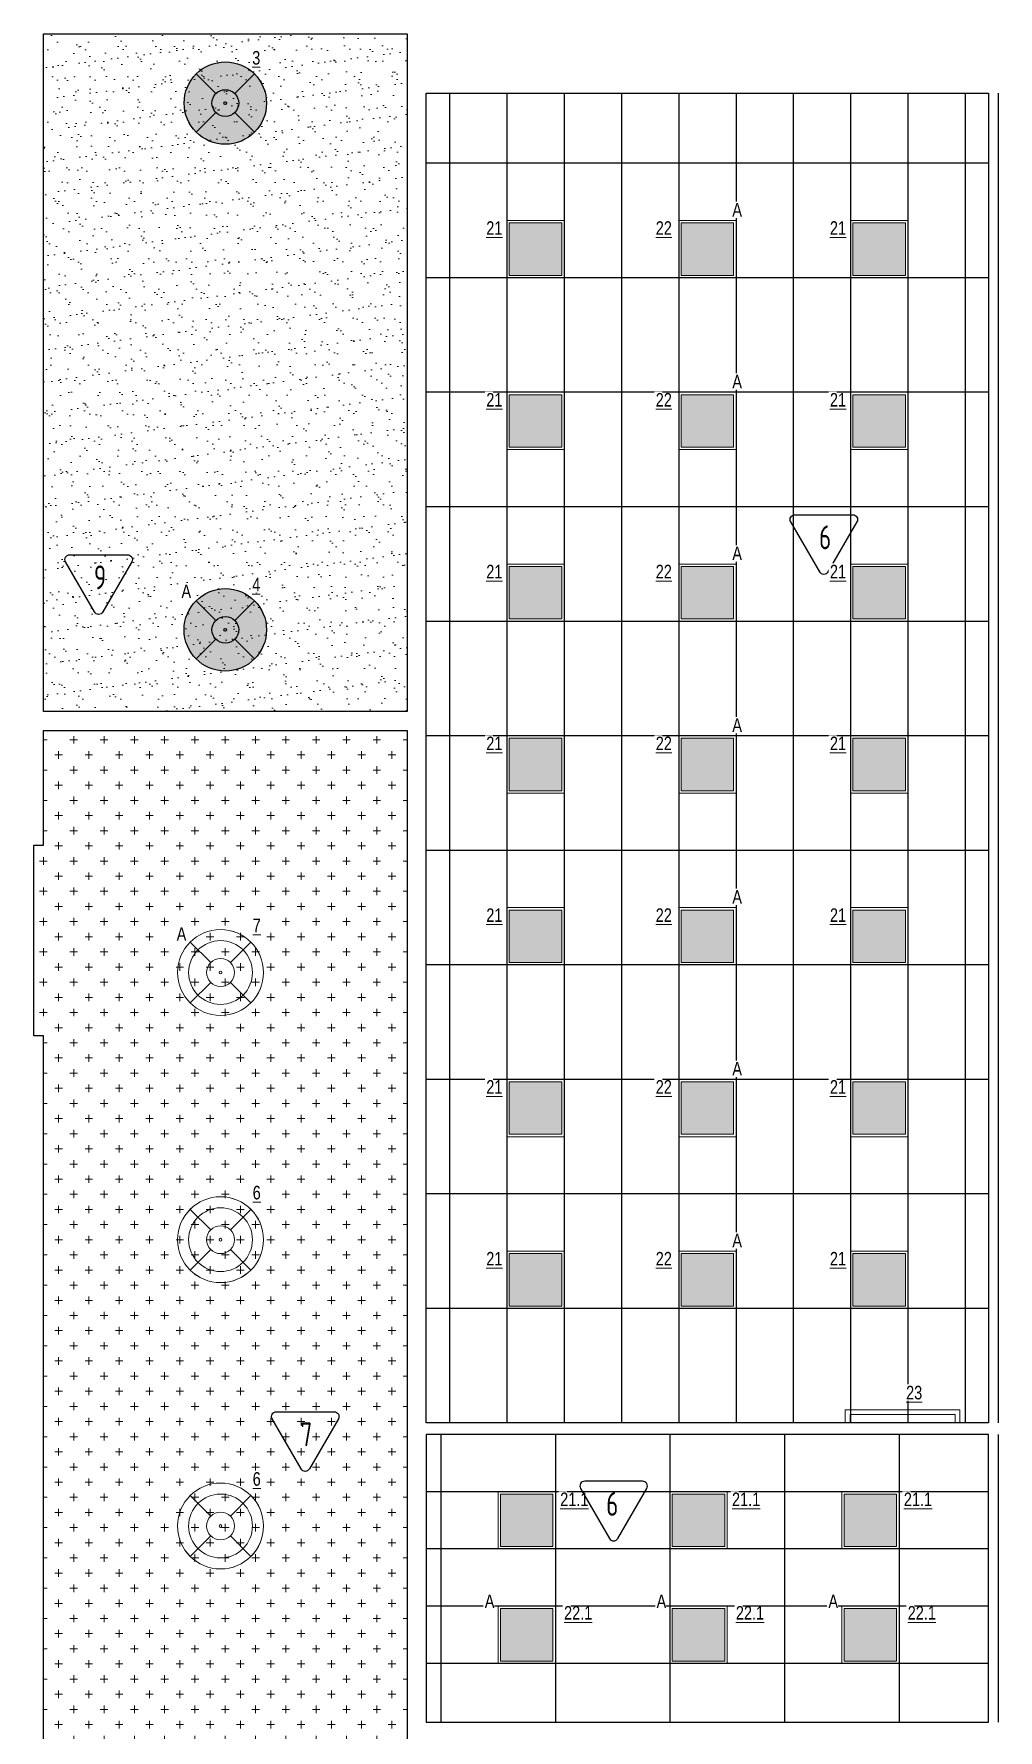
# Model space of a CAD drawing. Header units: millimetres. Extents: x -547274 to 397870, y -45599 to 141350.
# Drawn here: x 246576 to 256676, y 64712 to 82486 of the extents above; entities that cross this region are included whole.
import ezdxf

# ---------------------------------------------------------------- set-up
doc = ezdxf.new("R2010")
doc.units = ezdxf.units.MM
for name, color, linetype, lineweight in [('_ЭОМ_ОБЩ_Освещение_текст тип светильника', 172, 'Continuous', 50), ('_ЭОМ_светильник А', 1, 'Continuous', 35), ('_ЭОМ_светильник Р', 4, 'Continuous', 35), ('АР_Потолки_Штриховка', 252, 'Continuous', 0)]:
    doc.layers.add(name, color=color, linetype=linetype, lineweight=lineweight)
for name, color, linetype in [('X-ref Light', 250, 'Continuous'), ('X-ref Light Emergency', 249, 'Continuous'), ('Штриховка в сечении', 7, 'Continuous')]:
    doc.layers.add(name, color=color, linetype=linetype)
doc.layers.add('АР_Потолок_Покраска', color=7, linetype='Continuous', lineweight=5, true_color=0x007399)
doc.layers.get('X-ref Light').off()
doc.styles.add('ISOCPEUR', font='isocpeur.ttf', dxfattribs={"height": 799.9999999999999})
doc.styles.add('ГОСТ', font='cad.shx', dxfattribs={"width": 0.8})

# ---------------------------------------------------------------- blocks, each defined once
blk = doc.blocks.new('A$C4757d704')
at = {"true_color": 0xf8f6b0, "transparency": 33554687}
h = blk.add_hatch(color=51, dxfattribs=at)
h.dxf.hatch_style = 1
h.paths.add_polyline_path([(213.8624240825741, 686.4852035840837), (131.8888672508434, 768.4587604158228, 0.198841386224367), (0.1738138333512325, 450.347627666637, 0.1989833504630757), (132.0626810841545, 132.06268108414), (213.8624240825695, 213.8624240825578, -0.1989123673796465), (115.9790415045762, 450.1738138333185, -0.1989123673796514)])
edge = h.paths.add_edge_path()
edge.add_arc((450.1738138333512, 450.1738138333185), 334.194772328775, 135.0000000000014, 180)
edge.add_arc((450.1738138333512, 450.1738138333185), 334.194772328775, 180, 224.9999999999975)
edge.add_line((213.8624240825695, 213.8624240825578), (346.9345847065837, 346.9345847065766))
edge.add_ellipse((450.1738138333512, 450.1738138333185), major_axis=(-146.0023180000051, 0), ratio=0.9999999999999303, start_angle=315.0000000000051, end_angle=404.9999999999949, ccw=False)
edge.add_line((346.9345847065838, 553.4130429600605), (213.8624240825741, 686.4852035840837))
edge = h.paths.add_edge_path()
edge.add_line((213.8624240825741, 686.4852035840837), (346.9345847065837, 553.4130429600605))
edge.add_ellipse((450.1738138333512, 450.1738138333185), major_axis=(-146.0023180000051, 0), ratio=0.9999999999999303, start_angle=225.000000000002, end_angle=315.0000000000051, ccw=False)
edge.add_line((553.4130429601197, 553.4130429600615), (686.4852035841284, 686.4852035840837))
edge.add_arc((450.1738138333512, 450.1738138333185), 334.1947723287751, 44.99999999999855, 135.0000000000014)
h.paths.add_polyline_path([(131.8888672508434, 768.4587604158228), (213.8624240825741, 686.4852035840837, -0.4142135623731099), (686.4852035841284, 686.4852035840837), (768.4587604158592, 768.4587604158228, 0.4143735626423198)])
h.paths.add_polyline_path([(768.4587604158592, 768.4587604158228), (686.4852035841284, 686.4852035840837, -0.1989123673796514), (784.3685861621262, 450.1738138333185, -0.1989123673796514), (686.4852035841284, 213.8624240825533), (768.2849465825407, 132.0626810841327, 0.1989833504630816), (900.1738138333512, 450.347627666637, 0.198841386224367)])
edge = h.paths.add_edge_path()
edge.add_line((686.4852035841284, 686.4852035840837), (553.4130429601175, 553.4130429600593))
edge.add_ellipse((450.1738138333512, 450.1738138333185), major_axis=(-146.0023180000051, 0), ratio=0.9999999999999303, start_angle=495.000000000005, end_angle=585.000000000002, ccw=False)
edge.add_line((553.4130429601188, 346.9345847065764), (686.4852035841284, 213.8624240825533))
edge.add_arc((450.1738138333512, 450.1738138333185), 334.194772328775, 315.0000000000014, 360)
edge.add_arc((450.1738138333513, 450.1738138333185), 334.194772328775, 0, 44.99999999999856)
edge = h.paths.add_edge_path()
edge.add_ellipse((450.1738138333512, 450.1738138333185), major_axis=(-146.0023180000051, 0), ratio=0.9999999999999303, start_angle=404.9999999999949, end_angle=495.000000000005, ccw=False)
edge.add_line((346.9345847065837, 346.9345847065765), (213.8624240825695, 213.8624240825578))
edge.add_arc((450.1738138333512, 450.1738138333185), 334.194772328775, 224.9999999999975, 315.0000000000014)
edge.add_line((686.4852035841284, 213.8624240825533), (553.4130429601188, 346.9345847065764))
h.paths.add_polyline_path([(768.2849465825407, 132.0626810841327), (686.4852035841284, 213.8624240825533, -0.4142135623731155), (213.8624240825695, 213.8624240825578), (132.0626810841545, 132.06268108414, 0.4140535802038305)])
edge = h.paths.add_edge_path()
edge.add_ellipse((450.1738138333512, 450.1738138333185), major_axis=(-146.0023180000051, 0), ratio=0.9999999999999303, start_angle=495.000000000005, end_angle=585.0000000000019)
edge.add_ellipse((450.1738138333512, 450.1738138333185), major_axis=(-146.0023180000051, 0), ratio=0.9999999999999303, start_angle=225.000000000002, end_angle=315.0000000000051)
edge.add_ellipse((450.1738138333512, 450.1738138333185), major_axis=(-146.0023180000051, 0), ratio=0.9999999999999303, start_angle=315.0000000000051, end_angle=404.9999999999948)
edge.add_ellipse((450.1738138333512, 450.1738138333185), major_axis=(-146.0023180000051, 0), ratio=0.9999999999999303, start_angle=404.9999999999948, end_angle=495.000000000005)
edge = h.paths.add_edge_path(flags=0)
edge.add_ellipse((450.1738138333512, 450.1738138333185), major_axis=(-14.60023180000948, 0), ratio=0.999999999998702, start_angle=0, end_angle=360)
edge = h.paths.add_edge_path(flags=16)
edge.add_ellipse((450.1738138333512, 450.1738138333185), major_axis=(-14.60023180000948, 0), ratio=0.999999999998702, start_angle=0, end_angle=360)
at = {"layer": 'АР_Потолки_Штриховка', "color": 18, "ltscale": 100, "true_color": 0x000000}
for points in [[(131.8528573591811, 768.4947703074849), (346.9345847065761, 553.4130429600682)], [(768.4947703075213, 768.4947703074849), (553.4130429601264, 553.4130429600682)], [(346.9345847065761, 346.9345847065688), (131.8528573591811, 131.8528573591666)], [(553.4130429601264, 346.9345847065688), (768.4947703075213, 131.852857359152)]]:
    blk.add_lwpolyline(points, dxfattribs=at)
for centre, radius in [((450.1738138333512, 450.347627666637), 450), ((450.1738138333512, 450.1738138333185), 334.194772328775)]:
    blk.add_circle(centre, radius, dxfattribs=at)
for major_axis, ratio, start_param, end_param in [((-146.0023180000051, 0), 0.9999999999999303, 3.926990816987276, 10.21017612416686), ((-146.0023180000051, 0), 0.9999999999999303, 3.926990816987276, 10.21017612416686), ((-14.60023180000948, 0), 0.999999999998702, 3.926990816987891, 10.21017612416748)]:
    blk.add_ellipse((450.1738138333512, 450.1738138333185), major_axis=major_axis, ratio=ratio, start_param=start_param, end_param=end_param, dxfattribs=at)
blk = doc.blocks.new('подвесной светильник люстра')
at = {"true_color": 0xf8f6b0, "transparency": 33554687}
h = blk.add_hatch(color=51, dxfattribs=at)
h.dxf.hatch_style = 1
edge = h.paths.add_edge_path()
edge.add_ellipse((0, 0), major_axis=(-431.6666666666836, 0), ratio=0.9999999999999278, start_angle=225.0000000000021, end_angle=314.9999999999979)
edge.add_line((-305.234427212194, 305.234427212194), (-98.99494936611666, 98.99494936611666))
edge.add_ellipse((0, 0), major_axis=(-140.0000000000049, 0), ratio=0.9999999999999304, start_angle=225.000000000002, end_angle=314.999999999998, ccw=False)
edge.add_line((98.99494936612066, 98.99494936611336), (305.2344272121939, 305.2344272121939))
edge = h.paths.add_edge_path()
edge.add_ellipse((0, 0), major_axis=(-140.0000000000049, 0), ratio=0.9999999999999304, start_angle=314.999999999998, end_angle=405.000000000002, ccw=False)
edge.add_line((-98.99494936611666, 98.99494936611666), (-305.234427212194, 305.234427212194))
edge.add_ellipse((0, 0), major_axis=(-431.6666666666836, 0), ratio=0.9999999999999278, start_angle=314.9999999999979, end_angle=405.0000000000014)
edge.add_line((-305.2344272121976, -305.2344272121903), (-98.99494936611669, -98.99494936611666))
edge = h.paths.add_edge_path()
edge.add_ellipse((0, 0), major_axis=(-140.0000000000049, 0), ratio=0.9999999999999304, start_angle=405.000000000002, end_angle=494.999999999998, ccw=False)
edge.add_line((-98.99494936611664, -98.99494936611677), (-305.2344272121976, -305.2344272121903))
edge.add_ellipse((0, 0), major_axis=(-431.6666666666836, 0), ratio=0.9999999999999278, start_angle=405.0000000000014, end_angle=494.9999999999979)
edge.add_line((305.234427212194, -305.234427212194), (98.99494936611669, -98.99494936611666))
edge = h.paths.add_edge_path()
edge.add_ellipse((0, 0), major_axis=(-431.6666666666836, 0), ratio=0.9999999999999278, start_angle=494.9999999999979, end_angle=585.0000000000022)
edge.add_line((305.234427212194, 305.2344272121939), (98.99494936612007, 98.99494936611276))
edge.add_ellipse((0, 0), major_axis=(-140.0000000000049, 0), ratio=0.9999999999999304, start_angle=494.999999999998, end_angle=585.000000000002, ccw=False)
edge.add_line((98.99494936611674, -98.99494936611666), (305.2344272121939, -305.234427212194))
edge = h.paths.add_edge_path()
edge.add_ellipse((0, 0), major_axis=(-140.0000000000049, 0), ratio=0.9999999999999304, start_angle=494.999999999998, end_angle=585.0000000000019)
edge.add_ellipse((0, 0), major_axis=(-140.0000000000049, 0), ratio=0.9999999999999304, start_angle=225.000000000002, end_angle=314.999999999998)
edge.add_ellipse((0, 0), major_axis=(-140.0000000000049, 0), ratio=0.9999999999999304, start_angle=314.999999999998, end_angle=405.000000000002)
edge.add_ellipse((0, 0), major_axis=(-140.0000000000049, 0), ratio=0.9999999999999304, start_angle=405.000000000002, end_angle=494.999999999998)
edge = h.paths.add_edge_path(flags=16)
edge.add_ellipse((0, 0), major_axis=(-14.00000000000909, 0), ratio=0.9999999999987021, start_angle=0, end_angle=360)
at = {"color": 0, "linetype": 'ByBlock', "lineweight": -2}
for points in [[(-305.2344272121991, 305.2344272121991), (-98.99494936611154, 98.99494936611154)], [(305.2344272121991, 305.2344272121991), (98.99494936611882, 98.99494936611154)], [(-98.99494936611154, -98.99494936611154), (-305.2344272121918, -305.2344272121845)], [(98.99494936611154, -98.99494936611154), (305.2344272121991, -305.2344272121991)]]:
    blk.add_lwpolyline(points, dxfattribs=at)
for major_axis, ratio, start_param, end_param in [((-431.6666666666836, 0), 0.9999999999999278, 3.926990816987278, 10.21017612416686), ((-140.0000000000049, 0), 0.9999999999999304, 3.926990816987276, 10.21017612416686), ((-140.0000000000049, 0), 0.9999999999999304, 3.926990816987276, 10.21017612416686), ((-14.00000000000909, 0), 0.9999999999987021, 3.926990816987891, 10.21017612416748)]:
    blk.add_ellipse((0, 0), major_axis=major_axis, ratio=ratio, start_param=start_param, end_param=end_param, dxfattribs=at)
blk = doc.blocks.new('RVE-SLIM-PRIME-595')
at = {"layer": 'Штриховка в сечении', "lineweight": 9, "ltscale": 1000, "true_color": 0xf8f6b0, "transparency": 33554636}
h = blk.add_hatch(color=51, dxfattribs=at)
h.dxf.hatch_style = 1
h.paths.add_polyline_path([(274.9999999999999, 275), (-275, 275), (-275, -274.9999999999999), (275, -274.9999999999999)])
at = {"color": 0, "linetype": 'ByBlock', "lineweight": -2, "ltscale": 40}
for points in [[(300, -300), (-300, -300), (-300, 300), (300, 300)], [(275, -275), (-275, -275), (-275, 275), (275, 275)]]:
    blk.add_lwpolyline(points, close=True, dxfattribs=at)
blk = doc.blocks.new('светильник школа коридор')
at = {"color": 0, "linetype": 'ByBlock', "lineweight": -2}
for points in [[(-318.3209564741701, 318.3209564741665), (-103.2392291267752, 103.2392291267497)], [(318.3209564741701, 318.3209564741665), (103.2392291267752, 103.2392291267497)], [(-103.2392291267752, -103.2392291267497), (-318.3209564741701, -318.3209564741519)], [(103.2392291267752, -103.2392291267497), (318.3209564741701, -318.3209564741665)]]:
    blk.add_lwpolyline(points, dxfattribs=at)
blk.add_circle((0, 0), 334.194772328775, dxfattribs=at)
for major_axis, ratio, start_param, end_param in [((-450.1738138333509, 0), 0.999999999999928, 3.926990816987278, 10.21017612416686), ((-146.0023180000051, 0), 0.9999999999999303, 3.926990816987276, 10.21017612416686), ((-146.0023180000051, 0), 0.9999999999999303, 3.926990816987276, 10.21017612416686), ((-14.60023180000948, 0), 0.999999999998702, 3.926990816987891, 10.21017612416748)]:
    blk.add_ellipse((0, 0), major_axis=major_axis, ratio=ratio, start_param=start_param, end_param=end_param, dxfattribs=at)
blk = doc.blocks.new('Кососвет')
at = {"color": 0, "linetype": 'ByBlock', "lineweight": -2, "ltscale": 40}
for points in [[(-600, 26.38208023784682), (600, 26.38208023784682), (600, -111.2262301087801)], [(-600, 26.38208023784682), (-600, -111.2262301087801)], [(-600, -111.2262301087801), (-550, -111.2262301087801)], [(-550, -23.61791976216773), (550, -23.61791976216773)], [(-550, -111.2262301087801), (-550, -23.61791976216773)], [(600, -111.2262301087801), (550, -111.2262301087801), (550, -23.61791976216773)]]:
    blk.add_lwpolyline(points, dxfattribs=at)

msp = doc.modelspace()

# ---------------------------------------------------------------- hatches: boundary and pattern name
at = {"layer": 'АР_Потолки_Штриховка', "ltscale": 100, "true_color": 0xf8f6b0}
h = msp.add_hatch(color=51, dxfattribs=at)
h.dxf.hatch_style = 1
h.paths.add_polyline_path([(251555.6145433901, 79955.37756613805), (252105.6145433901, 79955.37756613805), (252105.6145433901, 80505.37756613805), (251555.6145433901, 80505.37756613805)])
h = msp.add_hatch(color=51, dxfattribs=at)
h.dxf.hatch_style = 1
h.paths.add_polyline_path([(253355.6145433901, 79955.37756613802), (253905.6145433901, 79955.37756613802), (253905.6145433901, 80505.37756613802), (253355.6145433901, 80505.37756613802)])
h = msp.add_hatch(color=51, dxfattribs=at)
h.dxf.hatch_style = 1
h.paths.add_polyline_path([(255155.6145433901, 79955.377566138), (255705.6145433901, 79955.377566138), (255705.6145433901, 80505.377566138), (255155.6145433901, 80505.377566138)])
h = msp.add_hatch(color=51, dxfattribs=at)
h.dxf.hatch_style = 1
h.paths.add_polyline_path([(251555.6145433901, 78155.37756613805), (252105.6145433901, 78155.37756613805), (252105.6145433901, 78705.37756613805), (251555.6145433901, 78705.37756613805)])
h = msp.add_hatch(color=51, dxfattribs=at)
h.dxf.hatch_style = 1
h.paths.add_polyline_path([(253355.6145433901, 78155.37756613802), (253905.6145433901, 78155.37756613802), (253905.6145433901, 78705.37756613802), (253355.6145433901, 78705.37756613802)])
h = msp.add_hatch(color=51, dxfattribs=at)
h.dxf.hatch_style = 1
h.paths.add_polyline_path([(255155.6145433901, 78155.377566138), (255705.6145433901, 78155.377566138), (255705.6145433901, 78705.377566138), (255155.6145433901, 78705.377566138)])
h = msp.add_hatch(color=51, dxfattribs=at)
h.dxf.hatch_style = 1
h.paths.add_polyline_path([(251555.6145433901, 76355.37756613805), (252105.6145433901, 76355.37756613805), (252105.6145433901, 76905.37756613805), (251555.6145433901, 76905.37756613805)])
h = msp.add_hatch(color=51, dxfattribs=at)
h.dxf.hatch_style = 1
h.paths.add_polyline_path([(253355.6145433901, 76355.37756613802), (253905.6145433901, 76355.37756613802), (253905.6145433901, 76905.37756613802), (253355.6145433901, 76905.37756613802)])
h = msp.add_hatch(color=51, dxfattribs=at)
h.dxf.hatch_style = 1
h.paths.add_polyline_path([(255155.6145433901, 76355.377566138), (255705.6145433901, 76355.377566138), (255705.6145433901, 76905.377566138), (255155.6145433901, 76905.377566138)])
h = msp.add_hatch(color=51, dxfattribs=at)
h.dxf.hatch_style = 1
h.paths.add_polyline_path([(251555.6145433901, 74555.37756613805), (252105.6145433901, 74555.37756613805), (252105.6145433901, 75105.37756613805), (251555.6145433901, 75105.37756613805)])
h = msp.add_hatch(color=51, dxfattribs=at)
h.dxf.hatch_style = 1
h.paths.add_polyline_path([(253355.6145433901, 74555.37756613802), (253905.6145433901, 74555.37756613802), (253905.6145433901, 75105.37756613802), (253355.6145433901, 75105.37756613802)])
h = msp.add_hatch(color=51, dxfattribs=at)
h.dxf.hatch_style = 1
h.paths.add_polyline_path([(255155.6145433901, 74555.377566138), (255705.6145433901, 74555.377566138), (255705.6145433901, 75105.377566138), (255155.6145433901, 75105.377566138)])
h = msp.add_hatch(color=51, dxfattribs=at)
h.dxf.hatch_style = 1
h.paths.add_polyline_path([(251555.6145433901, 72755.37756613805), (252105.6145433901, 72755.37756613805), (252105.6145433901, 73305.37756613805), (251555.6145433901, 73305.37756613805)])
h = msp.add_hatch(color=51, dxfattribs=at)
h.dxf.hatch_style = 1
h.paths.add_polyline_path([(253355.6145433901, 72755.37756613802), (253905.6145433901, 72755.37756613802), (253905.6145433901, 73305.37756613802), (253355.6145433901, 73305.37756613802)])
h = msp.add_hatch(color=51, dxfattribs=at)
h.dxf.hatch_style = 1
h.paths.add_polyline_path([(255155.6145433901, 72755.377566138), (255705.6145433901, 72755.377566138), (255705.6145433901, 73305.377566138), (255155.6145433901, 73305.377566138)])
h = msp.add_hatch(color=51, dxfattribs=at)
h.dxf.hatch_style = 1
h.paths.add_polyline_path([(251555.61454339, 70955.37756613805), (252105.61454339, 70955.37756613805), (252105.61454339, 71505.37756613805), (251555.61454339, 71505.37756613805)])
h = msp.add_hatch(color=51, dxfattribs=at)
h.dxf.hatch_style = 1
h.paths.add_polyline_path([(253355.61454339, 70955.37756613802), (253905.61454339, 70955.37756613802), (253905.61454339, 71505.37756613802), (253355.61454339, 71505.37756613802)])
h = msp.add_hatch(color=51, dxfattribs=at)
h.dxf.hatch_style = 1
h.paths.add_polyline_path([(255155.61454339, 70955.377566138), (255705.61454339, 70955.377566138), (255705.61454339, 71505.377566138), (255155.61454339, 71505.377566138)])
h = msp.add_hatch(color=51, dxfattribs=at)
h.dxf.hatch_style = 1
h.paths.add_polyline_path([(251555.6145433901, 69155.37756613805), (252105.6145433901, 69155.37756613805), (252105.6145433901, 69705.37756613805), (251555.6145433901, 69705.37756613805)])
h = msp.add_hatch(color=51, dxfattribs=at)
h.dxf.hatch_style = 1
h.paths.add_polyline_path([(253355.6145433901, 69155.37756613802), (253905.6145433901, 69155.37756613802), (253905.6145433901, 69705.37756613802), (253355.6145433901, 69705.37756613802)])
h = msp.add_hatch(color=51, dxfattribs=at)
h.dxf.hatch_style = 1
h.paths.add_polyline_path([(255155.6145433901, 69155.377566138), (255705.6145433901, 69155.377566138), (255705.6145433901, 69705.377566138), (255155.6145433901, 69705.377566138)])
h = msp.add_hatch(color=51, dxfattribs=at)
h.dxf.hatch_style = 1
h.paths.add_polyline_path([(252013.1145433921, 67185.12252871974), (251463.1145433921, 67185.12252871974), (251463.1145433921, 66635.12252871974), (252013.1145433921, 66635.12252871974)])
h = msp.add_hatch(color=51, dxfattribs=at)
h.dxf.hatch_style = 1
h.paths.add_polyline_path([(253813.1145433925, 67185.12252872104), (253263.1145433925, 67185.12252872104), (253263.1145433925, 66635.12252872104), (253813.1145433925, 66635.12252872104)])
h = msp.add_hatch(color=51, dxfattribs=at)
h.dxf.hatch_style = 1
h.paths.add_polyline_path([(255613.1145433921, 67185.12252872104), (255063.1145433921, 67185.12252872104), (255063.1145433921, 66635.12252872104), (255613.1145433921, 66635.12252872104)])
h = msp.add_hatch(color=51, dxfattribs=at)
h.dxf.hatch_style = 1
h.paths.add_polyline_path([(252013.1145433921, 65985.1225287184), (251463.1145433921, 65985.1225287184), (251463.1145433921, 65435.12252871841), (252013.1145433921, 65435.12252871841)])
h = msp.add_hatch(color=51, dxfattribs=at)
h.dxf.hatch_style = 1
h.paths.add_polyline_path([(253813.1145433925, 65985.1225287197), (253263.1145433925, 65985.1225287197), (253263.1145433925, 65435.1225287197), (253813.1145433925, 65435.1225287197)])
h = msp.add_hatch(color=51, dxfattribs=at)
h.dxf.hatch_style = 1
h.paths.add_polyline_path([(255613.1145433921, 65985.1225287197), (255063.1145433921, 65985.1225287197), (255063.1145433921, 65435.1225287197), (255613.1145433921, 65435.1225287197)])
at = {"layer": 'АР_Потолок_Покраска'}
h = msp.add_hatch(dxfattribs=at)
h.set_pattern_fill('AR-SAND', color=256, scale=5)
h.set_pattern_definition([(37.50000000000001, (41958.8380426885, 47614.56216568884), (-8.000156479920228, 244.7066186646712), [0, -193.04, 0, -215.9, 0, -206.375]), (7.499999999999999, (41958.8380426885, 47614.56216568884), (224.7616415690013, 358.4125502841771), [0, -104.14, 0, -173.99, 0, -66.67500000000001]), (327.5, (41802.62804268854, 47614.56216568884), (395.496185120729, 0.718592339272881), [0, -63.5, 0, -228.6, 0, -298.45]), (317.5, (41802.62804268854, 47614.56216568884), (381.7782262361486, 111.4646616286082), [0, -31.75, 0, -149.86, 0, -171.45])])
h.paths.add_polyline_path([(250485.6145433903, 82485.68245835241), (250485.5795989501, 75385.68245835208), (246675.5795989501, 75385.68245835208), (246675.5795989501, 82485.6824583524)])
h = msp.add_hatch(dxfattribs=at)
h.set_pattern_fill('CROSS', color=256, scale=25)
h.set_pattern_definition([(0, (271876.3120309344, -2.91038304567337e-11), (158.75, 158.75), [79.375, -238.125]), (90, (271915.9995309344, -39.6875000000291), (-158.75, 158.75), [79.375, -238.125])])
h.paths.add_polyline_path([(246675.6145433902, 75185.68245835273), (250485.6145433902, 75185.68245835273), (250485.6145433902, 61804.84994250025), (249360.6145433902, 61804.84994250025), (249360.6145433902, 61655.68245835237), (247805.6145433906, 61655.68245835237), (247805.6145433906, 61804.84994250025), (246675.6145433905, 61804.8499425004), (246675.6145433906, 71985.84277380136), (246575.6145433902, 71985.84277380136), (246575.6145433902, 73985.84277380136), (246675.6145433902, 73985.84277380136)])

# ---------------------------------------------------------------- linework, layer by layer
for points in [[(250485.6145433903, 82485.68245835241), (250485.5795989501, 75385.68245835208), (246675.5795989501, 75385.68245835208), (246675.5795989501, 82485.6824583524)], [(250685.6145433903, 81866.07267392316), (256575.6145433898, 81866.07267392316), (256575.6145433898, 67930.12252871839), (250685.6145433904, 67930.12252871839)], [(246675.6145433902, 75185.68245835273), (250485.6145433902, 75185.68245835273), (250485.6145433902, 61655.68245837238), (246675.6145433905, 61655.68245837238), (246675.6145433906, 71985.84277380136), (246575.6145433902, 71985.84277380136), (246575.6145433902, 73985.84277380136), (246675.6145433902, 73985.84277380136)], [(256575.614543391, 67810.1225287184), (250685.6145433909, 67810.1225287184), (250685.6145433902, 64795.68245835253), (256575.614543391, 64795.68245835253)]]:
    msp.add_lwpolyline(points, close=True)
for points in [[(250930.6145433901, 81866.07267392316), (250930.6145433901, 67930.12252871839)], [(251530.6145433901, 81866.07267392316), (251530.6145433901, 67930.12252871839)], [(252130.6145433901, 81866.07267392316), (252130.6145433901, 67930.12252871839)], [(252730.6145433901, 81866.07267392316), (252730.6145433901, 67930.12252871839)], [(253330.6145433901, 81866.07267392316), (253330.6145433901, 67930.12252871839)], [(253930.6145433901, 81866.07267392316), (253930.6145433901, 67930.12252871839)], [(254530.6145433901, 81866.07267392316), (254530.6145433901, 67930.12252871839)], [(255130.6145433901, 81866.07267392316), (255130.6145433901, 67930.12252871839)], [(255730.6145433901, 81866.07267392316), (255730.6145433901, 67930.12252871839)], [(256330.6145433901, 81866.07267392316), (256330.6145433901, 67930.12252871839)], [(256675.6145433903, 81866.07267392304), (256675.6145433898, 67930.1225287184)], [(256575.6145433898, 81130.37756613799), (250685.6145433903, 81130.37756613806)], [(256575.6145433898, 79930.37756613799), (250685.6145433903, 79930.37756613806)], [(256575.6145433898, 78730.37756613799), (250685.6145433903, 78730.37756613806)], [(256575.6145433898, 77530.37756613799), (250685.6145433903, 77530.37756613806)], [(256575.6145433898, 76330.37756613799), (250685.6145433903, 76330.37756613806)], [(256575.6145433898, 75130.37756613799), (250685.6145433902, 75130.37756613806)], [(256575.6145433898, 73930.37756613799), (250685.6145433902, 73930.37756613806)], [(256575.6145433898, 72730.37756613799), (250685.6145433902, 72730.37756613806)], [(256575.6145433898, 71530.37756613799), (250685.6145433902, 71530.37756613806)], [(256575.6145433898, 70330.37756613799), (250685.6145433902, 70330.37756613806)], [(256575.6145433898, 69130.37756613799), (250685.6145433902, 69130.37756613806)], [(250838.1145433914, 67810.1225287184), (250838.1145433925, 64795.68245835253)], [(252038.1145433914, 67810.1225287184), (252038.1145433925, 64795.68245835253)], [(253238.1145433914, 67810.1225287184), (253238.1145433925, 64795.68245835253)], [(254438.1145433914, 67810.1225287184), (254438.1145433925, 64795.68245835253)], [(255638.1145433914, 67810.1225287184), (255638.1145433925, 64795.68245835253)], [(256675.614543391, 67810.1225287184), (256675.614543391, 64795.68245835253)], [(256575.614543391, 67210.1225287184), (250685.6145433909, 67210.1225287184)], [(256575.614543391, 66610.1225287184), (250685.6145433909, 66610.1225287184)], [(256575.614543391, 66010.1225287184), (250685.6145433909, 66010.1225287184)], [(256575.614543391, 65410.12252871841), (250685.6145433909, 65410.12252871841)]]:
    msp.add_lwpolyline(points)
for points in [[(254547.4240011998, 77447.82274777569), (255153.6419419292, 77447.82274777546, -0.5773494962845065), (255196.9431910461, 77372.82298507982), (254893.8343065295, 76847.82299687165, -0.5773541042744643), (254807.231478518, 76847.82299687165), (254504.1228165543, 77372.82259960832, -0.5773491286020777), (254547.4240011998, 77447.82274777569, -1.710881644036777e-06)], [(246950.4583692611, 77028.53891750365), (247556.6763099905, 77028.53891750342, -0.5773494962845065), (247599.9775591074, 76953.53915480779), (247296.8686745908, 76428.53916659961, -0.5773541042744643), (247210.2658465793, 76428.53916659961), (246907.1571846156, 76953.53876933629, -0.5773491286020777), (246950.4583692611, 77028.53891750365, -1.710881644036777e-06)], [(249114.9151822233, 68048.50763228703), (249721.1331229527, 68048.5076322868, -0.5773494962845065), (249764.4343720696, 67973.50786959117), (249461.3254875531, 67448.50788138298, -0.5773541042744643), (249374.7226595416, 67448.50788138298), (249071.6139975778, 67973.50748411966, -0.5773491286020777), (249114.9151822233, 68048.50763228703, -1.710881644036777e-06)], [(252951.44750573, 67319.55845221828), (252345.2295650007, 67319.55845221804, 0.5773494962845065), (252301.9283158838, 67244.55868952241), (252605.0372004003, 66719.55870131424, 0.5773541042744643), (252691.6400284118, 66719.55870131424), (252994.7486903755, 67244.55830405091, 0.5773491286020777), (252951.44750573, 67319.55845221828, 1.710881644036777e-06)]]:
    msp.add_lwpolyline(points, format="xyb")
at = {"layer": 'АР_Потолки_Штриховка', "color": 18, "ltscale": 100, "true_color": 0x000000}
for points in [[(252130.6145433901, 79930.37756613805), (251530.6145433901, 79930.37756613805), (251530.6145433901, 80530.37756613805), (252130.6145433901, 80530.37756613805)], [(253930.6145433901, 79930.37756613802), (253330.6145433901, 79930.37756613802), (253330.6145433901, 80530.37756613802), (253930.6145433901, 80530.37756613802)], [(255730.6145433901, 79930.377566138), (255130.6145433901, 79930.377566138), (255130.6145433901, 80530.377566138), (255730.6145433901, 80530.377566138)], [(252105.6145433901, 79955.37756613805), (251555.6145433901, 79955.37756613805), (251555.6145433901, 80505.37756613805), (252105.6145433901, 80505.37756613805)], [(253905.6145433901, 79955.37756613802), (253355.6145433901, 79955.37756613802), (253355.6145433901, 80505.37756613802), (253905.6145433901, 80505.37756613802)], [(255705.6145433901, 79955.377566138), (255155.6145433901, 79955.377566138), (255155.6145433901, 80505.377566138), (255705.6145433901, 80505.377566138)], [(252130.6145433901, 78130.37756613805), (251530.6145433901, 78130.37756613805), (251530.6145433901, 78730.37756613805), (252130.6145433901, 78730.37756613805)], [(252105.6145433901, 78155.37756613805), (251555.6145433901, 78155.37756613805), (251555.6145433901, 78705.37756613805), (252105.6145433901, 78705.37756613805)], [(253930.6145433901, 78130.37756613802), (253330.6145433901, 78130.37756613802), (253330.6145433901, 78730.37756613802), (253930.6145433901, 78730.37756613802)], [(253905.6145433901, 78155.37756613802), (253355.6145433901, 78155.37756613802), (253355.6145433901, 78705.37756613802), (253905.6145433901, 78705.37756613802)], [(255730.6145433901, 78130.377566138), (255130.6145433901, 78130.377566138), (255130.6145433901, 78730.377566138), (255730.6145433901, 78730.377566138)], [(255705.6145433901, 78155.377566138), (255155.6145433901, 78155.377566138), (255155.6145433901, 78705.377566138), (255705.6145433901, 78705.377566138)], [(252130.6145433901, 76330.37756613805), (251530.6145433901, 76330.37756613805), (251530.6145433901, 76930.37756613805), (252130.6145433901, 76930.37756613805)], [(252105.6145433901, 76355.37756613805), (251555.6145433901, 76355.37756613805), (251555.6145433901, 76905.37756613805), (252105.6145433901, 76905.37756613805)], [(253930.6145433901, 76330.37756613802), (253330.6145433901, 76330.37756613802), (253330.6145433901, 76930.37756613802), (253930.6145433901, 76930.37756613802)], [(253905.6145433901, 76355.37756613802), (253355.6145433901, 76355.37756613802), (253355.6145433901, 76905.37756613802), (253905.6145433901, 76905.37756613802)], [(255730.6145433901, 76330.377566138), (255130.6145433901, 76330.377566138), (255130.6145433901, 76930.377566138), (255730.6145433901, 76930.377566138)], [(255705.6145433901, 76355.377566138), (255155.6145433901, 76355.377566138), (255155.6145433901, 76905.377566138), (255705.6145433901, 76905.377566138)], [(252130.6145433901, 74530.37756613805), (251530.6145433901, 74530.37756613805), (251530.6145433901, 75130.37756613805), (252130.6145433901, 75130.37756613805)], [(252105.6145433901, 74555.37756613805), (251555.6145433901, 74555.37756613805), (251555.6145433901, 75105.37756613805), (252105.6145433901, 75105.37756613805)], [(253930.6145433901, 74530.37756613802), (253330.6145433901, 74530.37756613802), (253330.6145433901, 75130.37756613802), (253930.6145433901, 75130.37756613802)], [(253905.6145433901, 74555.37756613802), (253355.6145433901, 74555.37756613802), (253355.6145433901, 75105.37756613802), (253905.6145433901, 75105.37756613802)], [(255730.6145433901, 74530.377566138), (255130.6145433901, 74530.377566138), (255130.6145433901, 75130.377566138), (255730.6145433901, 75130.377566138)], [(255705.6145433901, 74555.377566138), (255155.6145433901, 74555.377566138), (255155.6145433901, 75105.377566138), (255705.6145433901, 75105.377566138)], [(252130.6145433901, 72730.37756613805), (251530.6145433901, 72730.37756613805), (251530.6145433901, 73330.37756613805), (252130.6145433901, 73330.37756613805)], [(252105.6145433901, 72755.37756613805), (251555.6145433901, 72755.37756613805), (251555.6145433901, 73305.37756613805), (252105.6145433901, 73305.37756613805)], [(253930.6145433901, 72730.37756613802), (253330.6145433901, 72730.37756613802), (253330.6145433901, 73330.37756613802), (253930.6145433901, 73330.37756613802)], [(253905.6145433901, 72755.37756613802), (253355.6145433901, 72755.37756613802), (253355.6145433901, 73305.37756613802), (253905.6145433901, 73305.37756613802)], [(255730.6145433901, 72730.377566138), (255130.6145433901, 72730.377566138), (255130.6145433901, 73330.377566138), (255730.6145433901, 73330.377566138)], [(255705.6145433901, 72755.377566138), (255155.6145433901, 72755.377566138), (255155.6145433901, 73305.377566138), (255705.6145433901, 73305.377566138)], [(252130.61454339, 70930.37756613805), (251530.61454339, 70930.37756613805), (251530.61454339, 71530.37756613805), (252130.61454339, 71530.37756613805)], [(252105.61454339, 70955.37756613805), (251555.61454339, 70955.37756613805), (251555.61454339, 71505.37756613805), (252105.61454339, 71505.37756613805)], [(253930.61454339, 70930.37756613802), (253330.61454339, 70930.37756613802), (253330.61454339, 71530.37756613802), (253930.61454339, 71530.37756613802)], [(253905.61454339, 70955.37756613802), (253355.61454339, 70955.37756613802), (253355.61454339, 71505.37756613802), (253905.61454339, 71505.37756613802)], [(255730.61454339, 70930.377566138), (255130.61454339, 70930.377566138), (255130.61454339, 71530.377566138), (255730.61454339, 71530.377566138)], [(255705.61454339, 70955.377566138), (255155.61454339, 70955.377566138), (255155.61454339, 71505.377566138), (255705.61454339, 71505.377566138)], [(252130.6145433901, 69130.37756613805), (251530.6145433901, 69130.37756613805), (251530.6145433901, 69730.37756613805), (252130.6145433901, 69730.37756613805)], [(252105.6145433901, 69155.37756613805), (251555.6145433901, 69155.37756613805), (251555.6145433901, 69705.37756613805), (252105.6145433901, 69705.37756613805)], [(253930.6145433901, 69130.37756613802), (253330.6145433901, 69130.37756613802), (253330.6145433901, 69730.37756613802), (253930.6145433901, 69730.37756613802)], [(253905.6145433901, 69155.37756613802), (253355.6145433901, 69155.37756613802), (253355.6145433901, 69705.37756613802), (253905.6145433901, 69705.37756613802)], [(255730.6145433901, 69130.377566138), (255130.6145433901, 69130.377566138), (255130.6145433901, 69730.377566138), (255730.6145433901, 69730.377566138)], [(255705.6145433901, 69155.377566138), (255155.6145433901, 69155.377566138), (255155.6145433901, 69705.377566138), (255705.6145433901, 69705.377566138)]]:
    msp.add_lwpolyline(points, close=True, dxfattribs=at)
at = {"layer": 'АР_Потолки_Штриховка', "color": 18, "lineweight": 18, "ltscale": 100, "true_color": 0x000000}
for points in [[(252130.6145433898, 79930.37756613806), (251530.6145433898, 79930.37756613806), (251530.6145433898, 80530.37756613806), (252130.6145433898, 80530.37756613806)], [(253930.6145433898, 79930.37756613806), (253330.6145433898, 79930.37756613806), (253330.6145433898, 80530.37756613806), (253930.6145433898, 80530.37756613806)], [(255730.6145433898, 79930.377566138), (255130.6145433898, 79930.377566138), (255130.6145433898, 80530.377566138), (255730.6145433898, 80530.377566138)], [(252105.6145433898, 79955.37756613806), (251555.6145433898, 79955.37756613806), (251555.6145433898, 80505.37756613806), (252105.6145433898, 80505.37756613806)], [(253905.6145433898, 79955.37756613806), (253355.6145433898, 79955.37756613806), (253355.6145433898, 80505.37756613806), (253905.6145433898, 80505.37756613806)], [(255705.6145433898, 79955.377566138), (255155.6145433898, 79955.377566138), (255155.6145433898, 80505.377566138), (255705.6145433898, 80505.377566138)], [(252130.6145433898, 78130.37756613806), (251530.6145433898, 78130.37756613806), (251530.6145433898, 78730.37756613806), (252130.6145433898, 78730.37756613806)], [(252105.6145433898, 78155.37756613806), (251555.6145433898, 78155.37756613806), (251555.6145433898, 78705.37756613806), (252105.6145433898, 78705.37756613806)], [(253930.6145433898, 78130.37756613806), (253330.6145433898, 78130.37756613806), (253330.6145433898, 78730.37756613806), (253930.6145433898, 78730.37756613806)], [(253905.6145433898, 78155.37756613806), (253355.6145433898, 78155.37756613806), (253355.6145433898, 78705.37756613806), (253905.6145433898, 78705.37756613806)], [(255730.6145433898, 78130.377566138), (255130.6145433898, 78130.377566138), (255130.6145433898, 78730.377566138), (255730.6145433898, 78730.377566138)], [(255705.6145433898, 78155.377566138), (255155.6145433898, 78155.377566138), (255155.6145433898, 78705.377566138), (255705.6145433898, 78705.377566138)], [(252130.6145433898, 76330.37756613806), (251530.6145433898, 76330.37756613806), (251530.6145433898, 76930.37756613806), (252130.6145433898, 76930.37756613806)], [(252105.6145433898, 76355.37756613806), (251555.6145433898, 76355.37756613806), (251555.6145433898, 76905.37756613806), (252105.6145433898, 76905.37756613806)], [(253930.6145433898, 76330.37756613806), (253330.6145433898, 76330.37756613806), (253330.6145433898, 76930.37756613806), (253930.6145433898, 76930.37756613806)], [(253905.6145433898, 76355.37756613806), (253355.6145433898, 76355.37756613806), (253355.6145433898, 76905.37756613806), (253905.6145433898, 76905.37756613806)], [(255730.6145433898, 76330.377566138), (255130.6145433898, 76330.377566138), (255130.6145433898, 76930.377566138), (255730.6145433898, 76930.377566138)], [(255705.6145433898, 76355.377566138), (255155.6145433898, 76355.377566138), (255155.6145433898, 76905.377566138), (255705.6145433898, 76905.377566138)], [(252130.6145433898, 74530.37756613806), (251530.6145433898, 74530.37756613806), (251530.6145433898, 75130.37756613806), (252130.6145433898, 75130.37756613806)], [(252105.6145433898, 74555.37756613806), (251555.6145433898, 74555.37756613806), (251555.6145433898, 75105.37756613806), (252105.6145433898, 75105.37756613806)], [(253930.6145433898, 74530.37756613806), (253330.6145433898, 74530.37756613806), (253330.6145433898, 75130.37756613806), (253930.6145433898, 75130.37756613806)], [(253905.6145433898, 74555.37756613806), (253355.6145433898, 74555.37756613806), (253355.6145433898, 75105.37756613806), (253905.6145433898, 75105.37756613806)], [(255730.6145433898, 74530.377566138), (255130.6145433898, 74530.377566138), (255130.6145433898, 75130.377566138), (255730.6145433898, 75130.377566138)], [(255705.6145433898, 74555.377566138), (255155.6145433898, 74555.377566138), (255155.6145433898, 75105.377566138), (255705.6145433898, 75105.377566138)], [(252130.6145433898, 72730.37756613806), (251530.6145433898, 72730.37756613806), (251530.6145433898, 73330.37756613806), (252130.6145433898, 73330.37756613806)], [(252105.6145433898, 72755.37756613806), (251555.6145433898, 72755.37756613806), (251555.6145433898, 73305.37756613806), (252105.6145433898, 73305.37756613806)], [(253930.6145433898, 72730.37756613806), (253330.6145433898, 72730.37756613806), (253330.6145433898, 73330.37756613806), (253930.6145433898, 73330.37756613806)], [(253905.6145433898, 72755.37756613806), (253355.6145433898, 72755.37756613806), (253355.6145433898, 73305.37756613806), (253905.6145433898, 73305.37756613806)], [(255730.6145433898, 72730.377566138), (255130.6145433898, 72730.377566138), (255130.6145433898, 73330.377566138), (255730.6145433898, 73330.377566138)], [(255705.6145433898, 72755.377566138), (255155.6145433898, 72755.377566138), (255155.6145433898, 73305.377566138), (255705.6145433898, 73305.377566138)], [(252130.6145433898, 70930.37756613806), (251530.6145433898, 70930.37756613806), (251530.6145433898, 71530.37756613806), (252130.6145433898, 71530.37756613806)], [(252105.6145433898, 70955.37756613806), (251555.6145433898, 70955.37756613806), (251555.6145433898, 71505.37756613806), (252105.6145433898, 71505.37756613806)], [(253930.6145433898, 70930.37756613806), (253330.6145433898, 70930.37756613806), (253330.6145433898, 71530.37756613806), (253930.6145433898, 71530.37756613806)], [(253905.6145433898, 70955.37756613806), (253355.6145433898, 70955.37756613806), (253355.6145433898, 71505.37756613806), (253905.6145433898, 71505.37756613806)], [(255730.6145433898, 70930.377566138), (255130.6145433898, 70930.377566138), (255130.6145433898, 71530.377566138), (255730.6145433898, 71530.377566138)], [(255705.6145433898, 70955.377566138), (255155.6145433898, 70955.377566138), (255155.6145433898, 71505.377566138), (255705.6145433898, 71505.377566138)], [(252130.6145433898, 69130.37756613806), (251530.6145433898, 69130.37756613806), (251530.6145433898, 69730.37756613806), (252130.6145433898, 69730.37756613806)], [(252105.6145433898, 69155.37756613806), (251555.6145433898, 69155.37756613806), (251555.6145433898, 69705.37756613806), (252105.6145433898, 69705.37756613806)], [(253930.6145433898, 69130.37756613806), (253330.6145433898, 69130.37756613806), (253330.6145433898, 69730.37756613806), (253930.6145433898, 69730.37756613806)], [(253905.6145433898, 69155.37756613806), (253355.6145433898, 69155.37756613806), (253355.6145433898, 69705.37756613806), (253905.6145433898, 69705.37756613806)], [(255730.6145433898, 69130.377566138), (255130.6145433898, 69130.377566138), (255130.6145433898, 69730.377566138), (255730.6145433898, 69730.377566138)], [(255705.6145433898, 69155.377566138), (255155.6145433898, 69155.377566138), (255155.6145433898, 69705.377566138), (255705.6145433898, 69705.377566138)]]:
    msp.add_lwpolyline(points, close=True, dxfattribs=at)
at = {"layer": 'АР_Потолки_Штриховка', "color": 18, "ltscale": 100, "true_color": 0x000000}
msp.add_lwpolyline([(251438.1145433921, 66010.12252871711), (252038.1145433921, 66010.12252871711), (252038.1145433921, 66610.12252871711), (251438.1145433921, 66610.12252871711)], dxfattribs=at)

# ---------------------------------------------------------------- block references
at = {"layer": '_ЭОМ_светильник А', "color": 18, "lineweight": 18, "ltscale": 100, "true_color": 0x000000}
for name, p in [('RVE-SLIM-PRIME-595', (253630.6145433896, 80230.37756613806)), ('RVE-SLIM-PRIME-595', (253630.6145433896, 78430.37756613806)), ('RVE-SLIM-PRIME-595', (253630.6145433895, 76630.37756613806)), ('подвесной светильник люстра', (248580.6015030237, 76241.1053296794)), ('RVE-SLIM-PRIME-595', (253630.6145433896, 74830.37756613806)), ('RVE-SLIM-PRIME-595', (253630.6145433895, 73030.37756613806)), ('RVE-SLIM-PRIME-595', (253630.6145433895, 71230.37756613806)), ('RVE-SLIM-PRIME-595', (253630.6145433896, 69430.37756613806)), ('RVE-SLIM-PRIME-595', (251738.1145433919, 65710.12252871711)), ('RVE-SLIM-PRIME-595', (253538.1145433924, 65710.12252871711)), ('RVE-SLIM-PRIME-595', (255338.1145433919, 65710.12252871711))]:
    msp.add_blockref(name, p, dxfattribs=at)
at = {"layer": '_ЭОМ_светильник Р', "color": 18, "lineweight": 18, "ltscale": 100, "true_color": 0x000000}
for name, p in [('подвесной светильник люстра', (248580.6263558085, 81761.13965956077)), ('RVE-SLIM-PRIME-595', (251830.6145433897, 80230.36306552119)), ('RVE-SLIM-PRIME-595', (255430.6145433898, 80230.36306552113)), ('RVE-SLIM-PRIME-595', (251830.6145433898, 78430.36306552119)), ('RVE-SLIM-PRIME-595', (255430.6145433898, 78430.36306552113)), ('RVE-SLIM-PRIME-595', (251830.6145433898, 76630.36306552119)), ('RVE-SLIM-PRIME-595', (255430.6145433897, 76630.36306552113)), ('RVE-SLIM-PRIME-595', (251830.6145433898, 74830.36306552119)), ('RVE-SLIM-PRIME-595', (255430.6145433898, 74830.36306552113)), ('RVE-SLIM-PRIME-595', (251830.6145433897, 73030.36306552119)), ('RVE-SLIM-PRIME-595', (255430.6145433898, 73030.36306552113)), ('RVE-SLIM-PRIME-595', (251830.6145433897, 71230.36306552119)), ('RVE-SLIM-PRIME-595', (255430.6145433898, 71230.36306552113)), ('светильник школа коридор', (248530.6145433905, 69850.67976960512)), ('RVE-SLIM-PRIME-595', (251830.6145433898, 69430.36306552119)), ('RVE-SLIM-PRIME-595', (255430.6145433897, 69430.36306552113)), ('Кососвет', (255675.6145433897, 68041.34875882721)), ('светильник школа коридор', (248530.6145433905, 66850.67976960512)), ('RVE-SLIM-PRIME-595', (251738.1145433919, 66910.12252871711)), ('RVE-SLIM-PRIME-595', (253538.1145433924, 66910.12252871845)), ('RVE-SLIM-PRIME-595', (255338.1145433919, 66910.12252871845))]:
    msp.add_blockref(name, p, dxfattribs=at)
at = {"layer": 'X-ref Light', "linetype": 'ByBlock', "ltscale": 40}
for p in [(248080.4407295572, 72200.50595577175), (248080.4407295572, 69400.50595577175), (248080.4407295572, 66400.50595577175)]:
    msp.add_blockref('A$C4757d704', p, dxfattribs=at)
at = {"layer": 'X-ref Light', "color": 18, "linetype": 'ByBlock', "lineweight": 18, "ltscale": 40, "true_color": 0x000000}
for p in [(248080.4407295571, 72200.50595577179), (248080.4407295571, 69400.50595577179), (248080.4407295571, 66400.50595577179)]:
    msp.add_blockref('A$C4757d704', p, dxfattribs=at)
at = {"layer": 'X-ref Light Emergency', "linetype": 'ByBlock', "ltscale": 40}
for p in [(248580.6263558088, 81761.13965956078), (248580.6015030237, 76241.1053296794)]:
    msp.add_blockref('подвесной светильник люстра', p, dxfattribs=at)
at = {"layer": 'X-ref Light Emergency', "color": 18, "linetype": 'ByBlock', "lineweight": 18, "ltscale": 40, "true_color": 0x000000}
for p in [(248580.6263558085, 81761.13965956077), (248580.6015030237, 76241.1053296794)]:
    msp.add_blockref('подвесной светильник люстра', p, dxfattribs=at)

# ---------------------------------------------------------------- texts
at = {"char_height": 250, "width": 294.3337657886732, "style": 'ISOCPEUR'}
for s, insert, attachment_point in [('{\\W0.7;6}', (254801.1162393275, 77335.74071225653), 1), ('{\\W0.7;9}', (247204.1506073888, 76916.4568819845), 1), ('{\\W0.7;7}', (249368.607420351, 67936.42559676789), 1), ('{\\W0.7;6}', (252697.7552676024, 67207.47641669912), 3)]:
    msp.add_mtext(s, dxfattribs=dict(at, insert=insert, attachment_point=attachment_point))

# ---------------------------------------------------------------- next in the draw order: texts
at = {"layer": '_ЭОМ_ОБЩ_Освещение_текст тип светильника', "color": 18, "lineweight": 18, "ltscale": 40, "true_color": 0x000000, "char_height": 142.1875, "width": 55.871829552576, "attachment_point": 1, "style": 'ГОСТ', "bg_fill": 3, "box_fill_scale": 1.1, "bg_fill_color": 256, "bg_fill_transparency": 0}
for s, insert in [('{\\L3}', (248861.9981291821, 82306.6399172992)), ('{\\L21}', (251314.232031289, 80522.78440031114)), ('{\\L22}', (253089.4247305932, 80522.79890092801)), ('{\\L21}', (254914.2320312891, 80522.78440031108)), ('{\\L21}', (251314.2320312891, 78722.78440031114)), ('{\\L22}', (253089.4247305932, 78722.79890092801)), ('{\\L21}', (254914.2320312891, 78722.78440031108)), ('{\\L4}', (248861.9732763973, 76786.60558741783)), ('{\\L21}', (251314.2320312891, 76922.78440031114)), ('{\\L22}', (253089.424730593, 76922.79890092801)), ('{\\L21}', (254914.232031289, 76922.78440031108)), ('{\\L21}', (251314.2320312891, 75122.78440031114)), ('{\\L22}', (253089.4247305932, 75122.79890092801)), ('{\\L21}', (254914.2320312891, 75122.78440031108)), ('{\\L21}', (251314.232031289, 73322.78440031114)), ('{\\L22}', (253089.424730593, 73322.79890092801)), ('{\\L21}', (254914.2320312891, 73322.78440031108)), ('{\\L21}', (251314.232031289, 71522.78440031114)), ('{\\L22}', (253089.424730593, 71522.79890092801)), ('{\\L21}', (254914.2320312891, 71522.78440031108)), ('{\\L6}', (248867.2709940968, 70414.86932187587)), ('{\\L21}', (251314.2320312891, 69722.78440031114)), ('{\\L22}', (253089.4247305932, 69722.79890092801)), ('{\\L21}', (254914.232031289, 69722.78440031108)), ('{\\L23}', (255711.9601699843, 68319.83719880365)), ('{\\L6}', (248867.2709940968, 67414.86932187587)), ('{\\L21.1}', (252088.3875280859, 67201.5802340904)), ('{\\L21.1}', (253888.3875280864, 67201.58023409174)), ('{\\L21.1}', (255688.3875280859, 67201.58023409174)), ('{\\L22.1}', (252128.8269470237, 66011.83501619282)), ('{\\L22.1}', (253928.8269470242, 66011.83501619282)), ('{\\L22.1}', (255728.8269470237, 66011.83501619282))]:
    msp.add_mtext(s, dxfattribs=dict(at, insert=insert))
at = {"layer": '_ЭОМ_светильник А', "color": 18, "lineweight": 18, "ltscale": 100, "true_color": 0x000000, "char_height": 142.1875, "width": 86.04374658316377, "attachment_point": 1, "style": 'ГОСТ', "bg_fill": 3, "box_fill_scale": 1.1, "bg_fill_color": 256, "bg_fill_transparency": 0}
for insert in [(253891.62343905, 80713.79971772399), (253891.62343905, 78913.79971772399), (253891.6234390499, 77113.79971772399), (248120.8139669109, 76715.94689640905), (253891.62343905, 75313.79971772399), (253891.6234390499, 73513.79971772399), (248070.8270072777, 73125.52111526577, 4.999999999999952e-09), (253891.6234390499, 71713.79971772399), (253891.62343905, 69913.79971772399), (251298.2972247672, 66132.84793963372, 4.999999999999952e-09), (253098.2972247677, 66132.84793963372, 4.999999999999952e-09), (254898.2972247672, 66132.84793963372, 4.999999999999952e-09)]:
    msp.add_mtext('А', dxfattribs=dict(at, insert=insert))

# ---------------------------------------------------------------- next in the draw order: block references
at = {"layer": '_ЭОМ_светильник А', "color": 18, "lineweight": 18, "ltscale": 100, "true_color": 0x000000}
msp.add_blockref('светильник школа коридор', (248530.6145433905, 72650.67976960509), dxfattribs=at)

# ---------------------------------------------------------------- next in the draw order: texts
at = {"layer": '_ЭОМ_ОБЩ_Освещение_текст тип светильника', "color": 18, "lineweight": 18, "ltscale": 40, "true_color": 0x000000, "insert": (248867.2709940968, 73214.86932187584), "char_height": 142.1875, "width": 55.871829552576, "attachment_point": 1, "style": 'ГОСТ', "bg_fill": 3, "box_fill_scale": 1.1, "bg_fill_color": 256, "bg_fill_transparency": 0}
msp.add_mtext('{\\L7}', dxfattribs=at)

doc.saveas('drawing.dxf')
